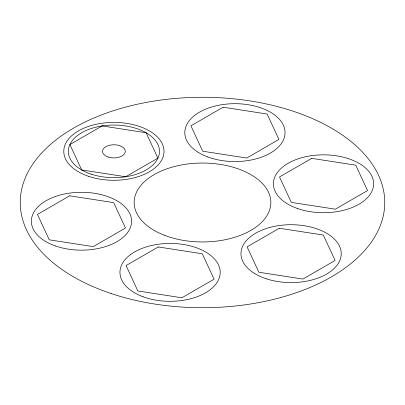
<?xml version="1.0" encoding="UTF-8"?>
<svg xmlns="http://www.w3.org/2000/svg" width="405" height="405" viewBox="0 0 405 405"><rect width="100%" height="100%" fill="white"/><g stroke="black" fill="none" stroke-linecap="round" stroke-linejoin="round"><path stroke-width="0.61" d="M102.111 125.94L69.893 144.539L81.683 169.948L125.692 176.757L157.91 158.158L146.119 132.749L102.111 125.94M69.68 195.812L37.462 214.412L49.253 239.826L93.266 246.63L125.484 228.03L113.689 202.621L69.68 195.812M223.135 107.219L190.917 125.818L202.713 151.227L246.721 158.036L278.939 139.431L267.148 114.023L223.135 107.219M158.279 246.964L126.061 265.569L137.852 290.977L181.865 297.781L214.083 279.182L202.287 253.773L158.279 246.964M311.734 158.37L279.516 176.97L291.311 202.378L335.32 209.188L367.537 190.588L355.747 165.174L311.734 158.37M279.308 228.243L247.09 246.842L258.881 272.251L302.889 279.06L335.107 260.461L323.317 235.052L279.308 228.243M111.375 293.625A182.25 105.219 0 0 0 384.75 202.5A182.25 105.219 0 0 0 111.375 111.375A182.25 105.219 0 0 0 111.375 293.625M164.192 235.178A68.344 39.457 0 0 0 270.672 205.315A68.344 39.457 0 0 0 172.636 167.007A68.344 39.457 0 0 0 164.192 235.178M91.12 174.13A45.562 26.305 0 0 0 159.464 151.348A45.562 26.305 0 0 0 91.12 128.567A45.562 26.305 0 0 0 91.12 174.13M88.842 176.408A50.119 28.937 0 0 0 164.02 151.348A50.119 28.937 0 0 0 88.842 126.289A50.119 28.937 0 0 0 88.842 176.408M55.389 245.931A50.119 28.937 0 0 0 131.579 221.91A50.119 28.937 0 0 0 57.454 195.828A50.119 28.937 0 0 0 55.389 245.931M142.975 296.718A50.119 28.937 0 0 0 220.133 273.75A50.119 28.937 0 0 0 147.106 246.655A50.119 28.937 0 0 0 142.975 296.718M266.039 278.711A50.119 28.937 0 0 0 341.218 253.651A50.119 28.937 0 0 0 266.039 228.592A50.119 28.937 0 0 0 266.039 278.711M297.442 208.484A50.119 28.937 0 0 0 373.633 184.467A50.119 28.937 0 0 0 299.508 158.38A50.119 28.937 0 0 0 297.442 208.484M207.831 156.968A50.119 28.937 0 0 0 284.993 134.004A50.119 28.937 0 0 0 211.962 106.905A50.119 28.937 0 0 0 207.831 156.968M108.206 157.044A11.391 6.576 0 0 0 125.292 151.348A11.391 6.576 0 0 0 108.206 145.653A11.391 6.576 0 0 0 108.206 157.044"/></g></svg>
